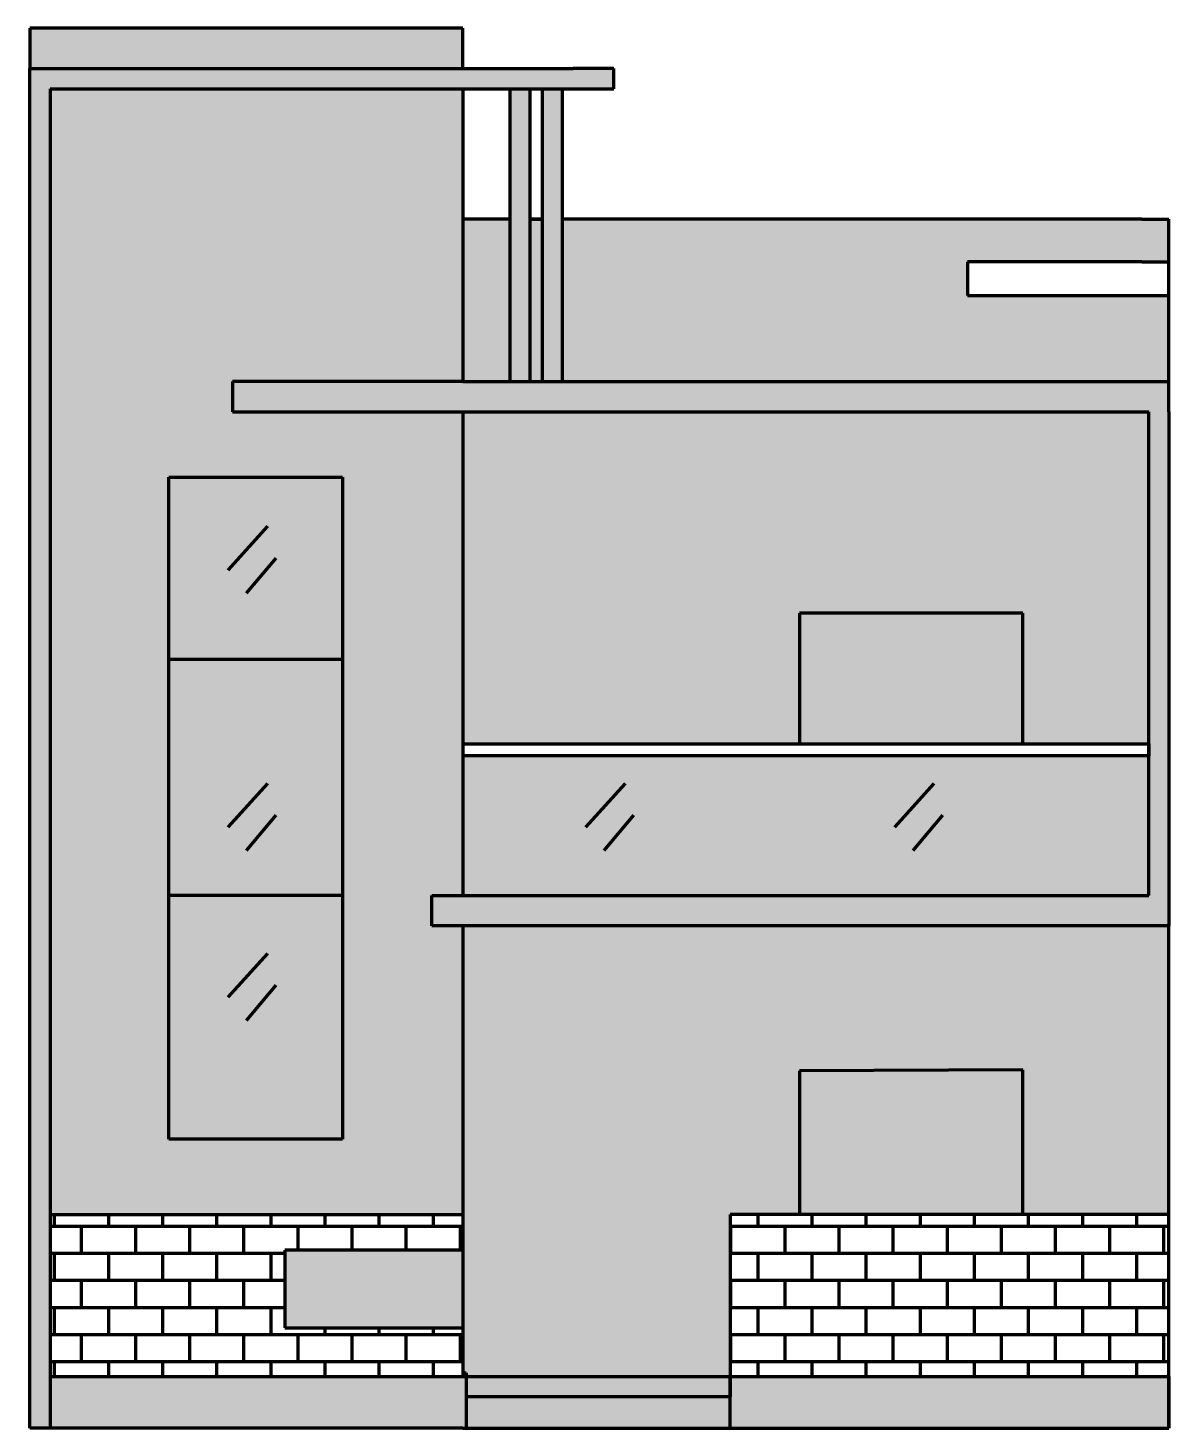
# Model space of a CAD drawing. Header units: inches. Extents: x -10 to 906, y -1163 to 71.
# Drawn here: x 568.1 to 905.5, y -1115.7 to -701.6 of the extents above; entities that cross this region are included whole.
import ezdxf

# ---------------------------------------------------------------- set-up
doc = ezdxf.new("R2010")
doc.units = ezdxf.units.IN
doc.header["$MEASUREMENT"] = 0
doc.layers.add('roof', color=51, linetype='Continuous', plot=False)
doc.layers.add('steps', color=191, linetype='Continuous', lineweight=35)

msp = doc.modelspace()

# ---------------------------------------------------------------- hatches: boundary and pattern name
at = {"layer": 'steps', "linetype": 'Continuous', "lineweight": 211, "ltscale": 100000, "transparency": 33554681}
h = msp.add_hatch(color=251, dxfattribs=at)
h.dxf.hatch_style = 1
h.paths.add_polyline_path([(696.74714, -701.61799), (574.70594, -701.61799), (568.70594, -701.61799), (568.70594, -713.61799), (696.74714, -713.61799)])
h = msp.add_hatch(color=250, dxfattribs=at)
h.dxf.hatch_style = 1
h.paths.add_polyline_path([(905.53304, -815.13626), (905.53304, -806.13626), (897.53304, -806.13626), (696.74714, -806.13626), (628.61518, -806.13626), (628.61518, -815.13626), (696.74714, -815.13626), (899.53304, -815.13626), (899.53304, -958.16426), (687.58912, -958.16426), (687.58912, -967.16426), (905.53304, -967.16426)])
h.paths.add_polyline_path([(716.61786, -758.13626), (716.61786, -719.61799), (710.61786, -719.61799), (710.61786, -758.13626), (710.61786, -806.13626), (716.61786, -806.13626)], flags=17)
h.paths.add_polyline_path([(726.21786, -758.13626), (726.21786, -719.61799), (720.21786, -719.61799), (720.21786, -758.13626), (720.21786, -806.13626), (726.21786, -806.13626)], flags=17)
h.paths.add_polyline_path([(574.70594, -719.61799), (729.33419, -719.61799), (741.33419, -719.61799), (741.33419, -713.61799), (729.33419, -713.61799), (568.70594, -713.61799), (568.70594, -719.61799), (568.70594, -1115.67694), (574.70594, -1115.67694)])
h = msp.add_hatch(color=251, dxfattribs=at)
h.dxf.hatch_style = 1
h.paths.add_polyline_path([(696.74714, -719.61799), (574.70594, -719.61799), (574.70594, -1052.49694), (696.74714, -1052.49694), (696.74714, -967.16426), (687.58912, -967.16426), (687.58912, -958.16426), (696.74714, -958.16426), (696.74714, -815.13626), (628.61518, -815.13626), (628.61518, -806.13626), (696.74714, -806.13626)])
h.paths.add_polyline_path([(661.11721, -834.45914), (661.11721, -1030.29909), (609.78832, -1030.29909), (609.78832, -834.45914)], flags=16)
at = {"layer": 'steps', "linetype": 'Continuous', "lineweight": 211, "ltscale": 100000, "true_color": 0x867f77, "transparency": 33554681}
h = msp.add_hatch(color=8, dxfattribs=at)
h.dxf.hatch_style = 1
h.paths.add_polyline_path([(899.53304, -815.13626), (696.74714, -815.13626), (696.74714, -913.30783), (796.27825, -913.30783), (796.27825, -874.66312), (862.27825, -874.66312), (862.27825, -913.30783), (899.53304, -913.30783)])
h.paths.add_polyline_path([(905.53304, -967.16426), (696.74714, -967.16426), (696.74714, -1052.49694), (696.74714, -1099.31918), (697.74714, -1099.31918), (697.74714, -1100.42055), (775.74714, -1100.42055), (775.74714, -1052.49694), (796.27825, -1052.49694), (796.27825, -1010.02725), (862.27825, -1009.77438), (862.27825, -1052.49694), (905.53304, -1052.49694)])
h.paths.add_polyline_path([(845.96708, -770.82317), (897.53304, -770.82317), (905.53304, -770.82317), (905.53304, -758.13626), (897.53304, -758.13626), (726.21786, -758.13626), (726.21786, -806.13626), (897.53304, -806.13626), (905.53304, -806.13626), (905.53304, -780.70847), (897.53304, -780.70847), (845.96708, -780.70847)])
h.paths.add_polyline_path([(710.61786, -758.13626), (696.74714, -758.13626), (696.74714, -806.13626), (710.61786, -806.13626)])
h.paths.add_polyline_path([(720.21786, -758.13626), (716.61786, -758.13626), (716.61786, -806.13626), (720.21786, -806.13626)])
at = {"layer": 'steps', "linetype": 'Continuous', "lineweight": 211, "ltscale": 100000, "transparency": 33554681}
h = msp.add_hatch(color=7, dxfattribs=at)
h.dxf.hatch_style = 1
h.set_gradient(color1=(0, 127, 255), color2=(214, 214, 214), rotation=42, tint=1, name='CYLINDER')
h.paths.add_polyline_path([(661.11721, -834.45914), (609.78832, -834.45914), (609.78832, -888.33651), (661.11721, -888.33651)])
h.paths.add_polyline_path([(661.11721, -888.33651), (609.78832, -888.33651), (609.78832, -958.16426), (661.11721, -958.16426)])
h.paths.add_polyline_path([(661.11721, -958.16426), (609.78832, -958.16426), (609.78832, -1030.29909), (661.11721, -1030.29909)])
at = {"layer": 'steps', "linetype": 'Continuous', "lineweight": 211, "ltscale": 100000, "true_color": 0x65310c, "transparency": 33554681}
h = msp.add_hatch(color=48, dxfattribs=at)
h.dxf.hatch_style = 1
h.paths.add_polyline_path([(862.27825, -874.66312), (796.27825, -874.66312), (796.27825, -913.30783), (862.27825, -913.30783)])
h.paths.add_polyline_path([(862.27825, -1009.77438), (796.27825, -1010.02725), (796.27825, -1052.49694), (862.27825, -1052.49694)])
at = {"layer": 'steps', "linetype": 'Continuous', "lineweight": 211, "ltscale": 100000, "transparency": 33554681}
h = msp.add_hatch(color=7, dxfattribs=at)
h.dxf.hatch_style = 1
h.set_gradient(color1=(255, 255, 255), color2=(0, 127, 255), rotation=42, tint=1, name='CURVED')
h.paths.add_polyline_path([(796.27825, -916.90783), (696.74714, -916.90783), (696.74714, -958.16426), (796.27825, -958.16426)])
h.paths.add_polyline_path([(899.53304, -916.90783), (862.27825, -916.90783), (862.27825, -958.16426), (899.53304, -958.16426)])
h.paths.add_polyline_path([(862.27825, -916.90783), (796.27825, -916.90783), (796.27825, -958.16426), (862.27825, -958.16426)])
at = {"layer": 'steps', "linetype": 'Continuous', "lineweight": 211, "ltscale": 100000, "true_color": 0x8a8074, "transparency": 33554681}
h = msp.add_hatch(dxfattribs=at)
h.set_pattern_fill('AR-B816', color=8)
h.paths.add_polyline_path([(644.0944, -1063.06471), (696.74714, -1063.06471), (696.74714, -1052.49694), (574.70594, -1052.49694), (574.70594, -1100.42055), (696.74714, -1100.42055), (696.74714, -1086.05327), (644.0944, -1086.05327)])
h.paths.add_polyline_path([(905.53304, -1052.49694), (775.74714, -1052.49694), (775.74714, -1100.42055), (905.53304, -1100.42055)])
at = {"layer": 'steps', "linetype": 'Continuous', "lineweight": 211, "ltscale": 100000, "transparency": 33554681}
h = msp.add_hatch(color=250, dxfattribs=at)
h.dxf.hatch_style = 1
h.paths.add_polyline_path([(696.74714, -1063.06471), (644.0944, -1063.06471), (644.0944, -1086.05327), (696.74714, -1086.05327)])
h.paths.add_polyline_path([(775.74714, -1106.42055), (697.74714, -1106.42055), (697.74714, -1115.67694), (757.74714, -1115.67694), (769.74714, -1115.67694), (775.74714, -1115.67694)])
h.paths.add_polyline_path([(775.74714, -1100.42055), (697.74714, -1100.42055), (697.74714, -1106.42055), (775.74714, -1106.42055)])
h = msp.add_hatch(dxfattribs=at)
h.set_pattern_fill('GRAVEL', scale=16)
h.set_pattern_definition([(228.01279, (11.52, 16), (-128, -144), [2.15258, -213.10541]), (184.96974, (10.08, 14.4), (192, 16), [3.69389, -365.6948]), (132.51045, (6.4, 14.08), (160, -176), [2.60461, -257.85652]), (267.27369, (0.16, 10.08), (16, 320), [3.36381, -333.01693]), (292.833654, (0, 6.72), (-80, 192), [3.29848, -326.54997]), (357.27369, (1.28, 3.68), (-320, 16), [3.36381, -333.01693]), (37.69424, (4.64, 3.52), (-208, -160), [4.44846, -440.39758]), (72.25533, (8.16, 6.24), (112, 352), [4.19981, -415.78114]), (121.429566, (9.44, 10.24), (-128, 208), [3.3752, -334.14517]), (175.23636, (7.68, 13.12), (176, -16), [3.85331, -188.8122]), (222.397438, (3.84, 13.44), (-192, -176), [4.98317, -493.334]), (138.81407, (16, 9.92), (-112, 96), [1.70082, -168.38152]), (171.469234, (14.72, 11.04), (208, -32), [3.23579, -320.34418]), (225, (11.52, 11.52), (-2e-15, -16), [2.26274, -20.36468]), (203.19859, (10.4, 13.44), (80, 32), [1.21853, -120.63384]), (291.8014, (9.28, 12.96), (-16, 48), [1.72325, -84.43939]), (30.96376, (9.92, 11.36), (48, 32), [2.79886, -90.49637]), (161.56505, (12.32, 12.8), (32, -16), [2.02386, -48.57259]), (16.38954, (0, 12.96), (160, 48), [2.8352, -280.68552]), (70.34618, (2.72, 13.76), (-64, -176), [2.37858, -235.47852]), (293.19859, (12.32, 16), (-32, 80), [2.43704, -119.41533]), (343.61046, (13.28, 13.76), (-160, 48), [2.8352, -280.68552]), (339.44395, (0, 3.04), (-80, 32), [2.73408, -133.96998]), (294.77514, (2.56, 2.08), (-80, 176), [2.29085, -226.79429]), (66.80141, (12.48, 0), (32, 80), [2.43704, -119.41533]), (17.354025, (13.44, 2.24), (-208, -64), [2.6821, -265.52678]), (69.44395, (4.64, 0), (-32, -80), [1.36704, -135.33702]), (101.30993, (11.52, 0), (-16, 64), [0.81584, -80.76847]), (165.96376, (11.36, 0.8), (48, -16), [3.29848, -62.67121]), (186.009006, (8.16, 1.6), (160, 16), [3.0568, -302.62277]), (303.69007, (9.92, 9.92), (-16, 32), [2.30755, -55.38127]), (353.157227, (11.2, 8), (272, -32), [4.0287, -398.841]), (60.9454, (15.2, 7.52), (-64, -112), [1.6473, -163.08279]), (90, (16, 8.96), (-16, 16), [0.96, -15.04]), (120.25644, (7.84, 2.08), (64, -112), [2.22278, -220.05632]), (48.01279, (6.72, 4), (128, 144), [4.30515, -210.95283]), (0, (9.6, 7.2), (16, 16), [4.16, -11.84]), (325.30485, (13.76, 7.2), (160, -112), [2.52982, -250.45239]), (254.0546, (15.84, 5.76), (-16, -64), [2.32963, -114.15213]), (207.645975, (15.2, 3.52), (-304, -160), [3.79304, -375.51159]), (175.42608, (11.84, 1.76), (-208, 16), [4.01278, -397.26517])])
h.paths.add_polyline_path([(697.74714, -1100.42055), (574.70594, -1100.42055), (574.70594, -1115.67694), (696.74714, -1115.67694), (697.74714, -1115.67694)])
h.paths.add_polyline_path([(905.53304, -1100.42055), (775.74714, -1100.42055), (775.74714, -1106.42055), (775.74714, -1115.67694), (905.53304, -1115.67694)])

# ---------------------------------------------------------------- linework, layer by layer
at = {"layer": 'roof', "color": 0, "linetype": 'Continuous', "lineweight": 211, "ltscale": 100000, "transparency": 33554687}
msp.add_line((568.70594, -713.61799), (729.33419, -713.61799), dxfattribs=at)
at = {"layer": 'steps', "color": 7, "linetype": 'Continuous', "lineweight": 211, "ltscale": 100000, "transparency": 33554687}
for p, q in [((574.70594, -701.61799), (568.70594, -701.61799)), ((568.70594, -701.61799), (568.70594, -713.61799)), ((696.74714, -701.61799), (574.70594, -701.61799)), ((696.74714, -713.61799), (696.74714, -701.61799)), ((568.70594, -719.61799), (568.70594, -713.61799)), ((741.33419, -713.61799), (729.33419, -713.61799)), ((741.33419, -719.61799), (741.33419, -713.61799)), ((568.70594, -1115.67694), (568.70594, -719.61799)), ((574.70594, -719.61799), (729.33419, -719.61799)), ((574.70594, -719.61799), (574.70594, -1115.67694)), ((696.74714, -719.61799), (696.74714, -806.13626)), ((710.61786, -719.61799), (710.61786, -758.13626)), ((716.61786, -758.13626), (716.61786, -719.61799)), ((716.61786, -719.61799), (720.21786, -719.61799)), ((720.21786, -719.61799), (720.21786, -758.13626)), ((726.21786, -758.13626), (726.21786, -719.61799)), ((729.33419, -719.61799), (741.33419, -719.61799)), ((568.70594, -722.13626), (568.14189, -722.13626)), ((710.61786, -758.13626), (696.74714, -758.13626)), ((710.61786, -758.13626), (710.61786, -758.13626)), ((710.61786, -758.13626), (710.61786, -758.13626)), ((710.61786, -758.13626), (710.61786, -806.13626)), ((716.61786, -806.13626), (716.61786, -758.13626)), ((716.61786, -758.13626), (720.21786, -758.13626)), ((720.21786, -758.13626), (716.61786, -758.13626)), ((720.21786, -758.13626), (720.21786, -806.13626)), ((897.53304, -758.13626), (726.21786, -758.13626)), ((726.21786, -806.13626), (726.21786, -758.13626)), ((897.53304, -758.13626), (905.53304, -758.13626)), ((905.53304, -815.13626), (905.53304, -758.13626)), ((897.53304, -770.82317), (845.96708, -770.82317)), ((845.96708, -770.82317), (845.96708, -780.70847)), ((897.53304, -770.82317), (905.53304, -770.82317)), ((845.96708, -780.70847), (897.53304, -780.70847)), ((897.53304, -780.70847), (905.53304, -780.70847)), ((696.74714, -806.13626), (628.61518, -806.13626)), ((628.61518, -806.13626), (628.61518, -815.13626)), ((696.74714, -806.13626), (897.53304, -806.13626)), ((710.61786, -806.13626), (716.61786, -806.13626)), ((720.21786, -806.13626), (726.21786, -806.13626)), ((897.53304, -806.13626), (905.53304, -806.13626)), ((628.61518, -815.13626), (696.74714, -815.13626)), ((696.74714, -815.13626), (899.53304, -815.13626)), ((696.74714, -815.13626), (696.74714, -958.16426)), ((899.53304, -958.16426), (899.53304, -815.13626)), ((905.53304, -815.13626), (905.53304, -967.16426)), ((609.78832, -834.45914), (661.11721, -834.45914)), ((862.27825, -874.66312), (796.27825, -874.66312)), ((796.27825, -874.66312), (796.27825, -913.30783)), ((862.27825, -913.30783), (862.27825, -874.66312)), ((696.74714, -913.30783), (899.53304, -913.30783)), ((899.53304, -913.30783), (899.53304, -916.90783)), ((899.53304, -916.90783), (696.74714, -916.90783)), ((687.58912, -967.16426), (687.58912, -958.16426)), ((687.58912, -958.16426), (899.53304, -958.16426)), ((905.53304, -967.16426), (687.58912, -967.16426)), ((696.74714, -967.16426), (696.74714, -1052.49694)), ((905.53304, -1052.49694), (905.53304, -967.16426)), ((862.27825, -1009.77438), (796.27825, -1010.02725)), ((796.27825, -1010.02725), (796.27825, -1052.49694)), ((862.27825, -1052.49694), (862.27825, -1009.77438)), ((574.70594, -1052.49694), (696.74714, -1052.49694)), ((696.74714, -1052.49694), (696.74714, -1100.42055)), ((696.74714, -1052.49694), (696.74714, -1052.49694)), ((905.53304, -1052.49694), (775.74714, -1052.49694)), ((775.74714, -1052.49694), (775.74714, -1100.42055)), ((905.53304, -1115.67694), (905.53304, -1052.49694)), ((696.74714, -1063.06471), (644.0944, -1063.06471)), ((644.0944, -1063.06471), (644.0944, -1086.05327)), ((644.0944, -1086.05327), (696.74714, -1086.05327)), ((574.70594, -1100.42055), (905.53304, -1100.42055)), ((696.74714, -1099.31918), (697.74714, -1099.31918)), ((697.74714, -1099.31918), (697.74714, -1115.67694)), ((775.74714, -1115.67694), (775.74714, -1100.42055)), ((775.74714, -1100.42055), (775.74714, -1106.42055)), ((796.27825, -1100.42055), (862.27825, -1100.42055)), ((905.53304, -1100.42055), (905.53304, -1115.67694)), ((775.74714, -1106.42055), (697.74714, -1106.42055)), ((696.74714, -1115.67694), (568.70594, -1115.67694)), ((696.74714, -1115.67694), (905.53304, -1115.67694)), ((697.74714, -1115.67694), (757.74714, -1115.67694)), ((757.74714, -1115.67694), (769.74714, -1115.67694)), ((769.74714, -1115.67694), (775.74714, -1115.67694))]:
    msp.add_line(p, q, dxfattribs=at)
at = {"layer": 'steps', "color": 250, "linetype": 'Continuous', "lineweight": 211, "ltscale": 100000, "transparency": 33554687}
for p, q in [((609.78832, -1030.29909), (609.78832, -834.45914)), ((661.11721, -834.45914), (661.11721, -1030.29909)), ((609.78832, -888.33651), (661.11721, -888.33651)), ((661.11721, -888.33651), (661.11721, -958.16426)), ((661.11721, -958.16426), (609.78832, -958.16426)), ((661.11721, -1030.29909), (609.78832, -1030.29909))]:
    msp.add_line(p, q, dxfattribs=at)
at = {"layer": 'steps', "color": 252, "linetype": 'Continuous', "lineweight": 211, "ltscale": 100000, "transparency": 33554687}
for p, q in [((627.34239, -861.92732), (639.02106, -849.00168)), ((632.76463, -868.80709), (641.52363, -858.38319)), ((627.34239, -938.01401), (639.02106, -925.08837)), ((733.13593, -938.01401), (744.81459, -925.08837)), ((824.45508, -938.01401), (836.13374, -925.08837)), ((632.76463, -944.89379), (641.52363, -934.46988)), ((738.55816, -944.89379), (747.31716, -934.46988)), ((829.87731, -944.89379), (838.63631, -934.46988)), ((627.34239, -988.29806), (639.02106, -975.37242)), ((632.76463, -995.17784), (641.52363, -984.75394))]:
    msp.add_line(p, q, dxfattribs=at)

doc.saveas('drawing.dxf')
